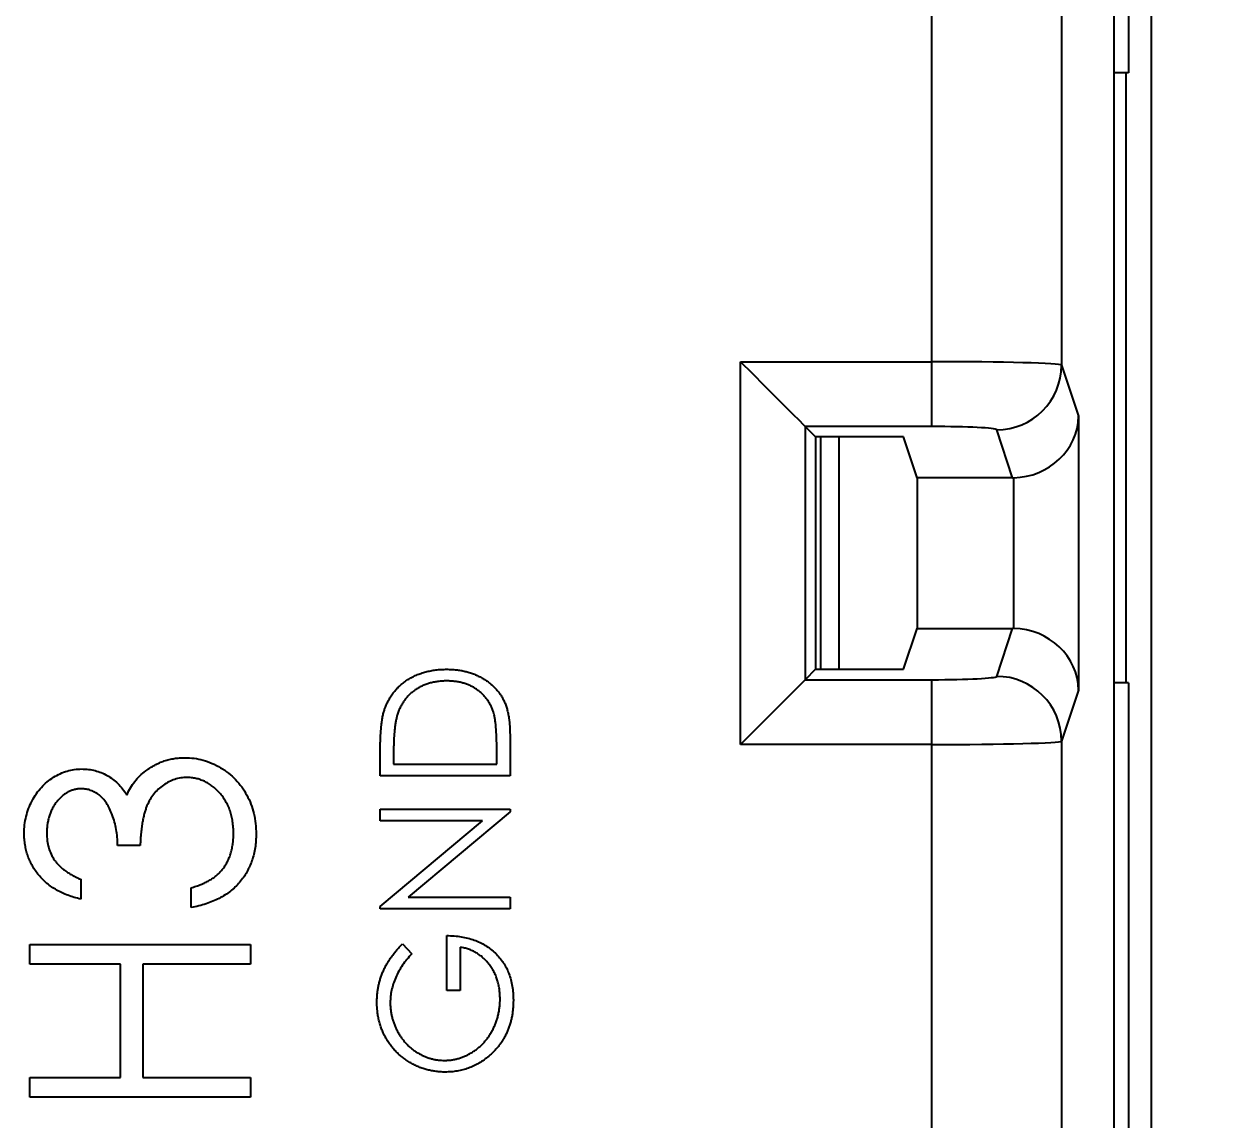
# Model space of a CAD drawing. Extents: x -197 to 433, y -280 to 31.
# Drawn here: x 68.93 to 78.25, y -60.36 to -51.92 of the extents above; entities that cross this region are included whole.
import ezdxf

# ---------------------------------------------------------------- set-up
doc = ezdxf.new("R2010")
doc.units = 0
doc.header["$LTSCALE"] = 4
doc.header["$PDMODE"] = 2
doc.header["$PDSIZE"] = 3
doc.layers.get('0').update_dxf_attribs({"linetype": 'CONTINUOUS'})
doc.layers.get('DEFPOINTS').update_dxf_attribs({"linetype": 'CONTINUOUS'})
doc.styles.add('DIMENSION', font='arial.ttf')
doc.styles.get("Standard").update_dxf_attribs({"font": 'romans.shx', "bigfont": 'cadsg.shx'})
doc.dimstyles.new('STANDARD$0', dxfattribs={"dimtxt": 2, "dimasz": 1.8, "dimexe": 1, "dimexo": 1, "dimgap": 1, "dimtad": 1, "dimzin": 13, "dimdsep": 46, "dimtxsty": 'Standard', "dimcen": 0.09, "dimadec": 0, "dimazin": 0, "dimtp": 0.3, "dimtfac": 1, "dimtix": 1, "dimtmove": 2, "dimatfit": 3, "dimfxl": 1, "dimtolj": 1, "dimtzin": 13, "dimarcsym": 0})

# ---------------------------------------------------------------- blocks, each defined once
blk = doc.blocks.new('*D538')
at = {"color": 2, "lineweight": -2, "transparency": 16777216}
for p, q in [((77.8941, -0.2448), (89.5737, -0.2448)), ((88.3737, -86.7475), (88.3737, -4.2448)), ((77.8941, -90.7475), (89.5737, -90.7475))]:
    blk.add_line(p, q, dxfattribs=at)
at = {"color": 2, "transparency": 16777216}
for points in [[(87.7071, -4.2448), (89.0404, -4.2448), (88.3737, -0.2448)], [(87.7071, -86.7475), (89.0404, -86.7475), (88.3737, -90.7475)]]:
    blk.add_solid(points, dxfattribs=at)
at = {"layer": 'DEFPOINTS', "color": 0, "transparency": 16777216}
for p in [(76.6941, -0.2448), (88.3737, -0.2448), (76.6941, -90.7475)]:
    blk.add_point(p, dxfattribs=at)
at = {"color": 3, "transparency": 16777216, "insert": (85.1737, -45.4961), "char_height": 4, "attachment_point": 5, "rotation": 90, "style": 'DIMENSION'}
blk.add_mtext('\\A1;90.5', dxfattribs=at)
blk = doc.blocks.new('*D539')
at = {"color": 2, "lineweight": -2, "transparency": 16777216}
for p, q in [((73.6428, 8.7552), (98.5116, 8.7552)), ((97.3116, 4.7552), (97.3116, -95.7475)), ((73.6419, -99.7475), (98.5116, -99.7475))]:
    blk.add_line(p, q, dxfattribs=at)
at = {"color": 2, "transparency": 16777216}
for points in [[(96.6449, 4.7552), (97.9782, 4.7552), (97.3116, 8.7552)], [(96.6449, -95.7475), (97.9782, -95.7475), (97.3116, -99.7475)]]:
    blk.add_solid(points, dxfattribs=at)
at = {"layer": 'DEFPOINTS', "color": 0, "transparency": 16777216}
for p in [(72.4428, 8.7552), (72.4419, -99.7475), (97.3116, -99.7475)]:
    blk.add_point(p, dxfattribs=at)
at = {"color": 3, "transparency": 16777216, "insert": (94.1116, -45.4961), "char_height": 4, "attachment_point": 5, "rotation": 90, "style": 'DIMENSION'}
blk.add_mtext('\\A1;108.5', dxfattribs=at)

msp = doc.modelspace()

# ---------------------------------------------------------------- linework, layer by layer
for p, q in [((77.6172, -27.8961), (77.6172, -63.2961)), ((77.3291, -39.4961), (77.3291, -72.4961)), ((77.4426, -39.9961), (77.4426, -52.2961)), ((75.9275, -54.5217), (75.9275, -50.4706)), ((76.9274, -50.4449), (76.9274, -54.5474)), ((77.4426, -52.2961), (77.3291, -52.2961)), ((77.4251, -56.9961), (77.4251, -52.2961)), ((74.453, -54.5217), (75.9275, -54.5217)), ((74.453, -57.4706), (74.453, -54.5217)), ((75.9275, -55.021), (75.9275, -54.5217)), ((76.9274, -54.5474), (77.0584, -54.9409)), ((77.0584, -54.9409), (77.0584, -57.0514)), ((75.9275, -55.021), (74.9524, -55.021)), ((74.9524, -55.021), (74.9524, -56.9713)), ((75.0323, -55.101), (74.9524, -55.021)), ((75.7104, -55.101), (75.0323, -55.101)), ((75.0323, -55.101), (75.0323, -56.8913)), ((75.0718, -56.8913), (75.0718, -55.101)), ((75.2114, -55.101), (75.2114, -56.8913)), ((75.8152, -55.4154), (75.7104, -55.101)), ((76.5502, -55.4154), (76.4274, -55.0467)), ((76.5502, -55.4154), (75.8152, -55.4154)), ((75.8152, -55.4154), (75.8152, -56.5769)), ((76.5585, -56.5769), (76.5585, -55.4153)), ((75.7104, -56.8913), (75.8152, -56.5769)), ((75.8152, -56.5769), (76.5502, -56.5769)), ((76.4274, -56.9456), (76.5502, -56.5769)), ((75.0323, -56.8913), (74.9524, -56.9713)), ((75.0323, -56.8913), (75.7104, -56.8913)), ((74.9524, -56.9713), (75.9275, -56.9713)), ((75.9275, -57.4706), (75.9275, -56.9713)), ((77.0584, -57.0514), (76.9274, -57.4449)), ((77.4426, -56.9961), (77.3291, -56.9961)), ((77.4426, -56.9961), (77.4426, -71.9961)), ((72.6775, -57.4019), (72.6775, -57.7118)), ((76.9274, -57.4449), (76.9274, -61.5474)), ((71.6775, -57.7118), (71.6775, -57.5099)), ((71.7801, -57.5517), (71.7801, -57.622)), ((72.575, -57.622), (72.575, -57.5073)), ((75.9275, -57.4706), (74.453, -57.4706)), ((75.9275, -61.5217), (75.9275, -57.4706)), ((71.7801, -57.622), (72.575, -57.622)), ((72.6775, -57.7118), (71.6775, -57.7118)), ((71.6775, -57.9682), (72.6775, -57.9682)), ((71.6775, -58.0579), (71.6775, -57.9682)), ((72.6775, -57.9886), (71.8923, -58.6477)), ((72.6775, -57.9682), (72.6775, -57.9886)), ((72.4646, -58.0579), (71.6775, -58.0579)), ((71.6775, -58.7186), (72.4646, -58.0579)), ((69.8275, -58.2477), (69.6532, -58.2477)), ((69.3698, -58.5092), (69.3698, -58.6618)), ((70.2198, -58.7272), (70.2198, -58.5746)), ((71.8923, -58.6477), (72.6775, -58.6477)), ((72.6775, -58.6477), (72.6775, -58.7374)), ((71.6775, -58.7374), (71.6775, -58.7186)), ((72.6775, -58.7374), (71.6775, -58.7374)), ((72.1903, -59.3656), (72.1903, -58.9426)), ((68.9775, -59.0105), (70.6775, -59.0105)), ((68.9775, -59.1631), (68.9775, -59.0105)), ((70.6775, -59.0105), (70.6775, -59.1631)), ((71.8482, -59.0067), (71.9211, -59.0836)), ((72.2929, -59.0323), (72.2929, -59.3656)), ((69.675, -59.1631), (68.9775, -59.1631)), ((69.675, -60.0349), (69.675, -59.1631)), ((69.8493, -59.1631), (69.8493, -60.0349)), ((70.6775, -59.1631), (69.8493, -59.1631)), ((72.2929, -59.3656), (72.1903, -59.3656)), ((68.9775, -60.0349), (69.675, -60.0349)), ((68.9775, -60.1874), (68.9775, -60.0349)), ((69.8493, -60.0349), (70.6775, -60.0349)), ((70.6775, -60.0349), (70.6775, -60.1874)), ((70.6775, -60.1874), (68.9775, -60.1874))]:
    msp.add_line(p, q)
at = {"flags": 128}
for points in [[(74.9524, -55.021), (74.9385, -55.0071), (74.9071, -54.9757), (74.8595, -54.9281), (74.7972, -54.8658), (74.7226, -54.7912), (74.6383, -54.7069), (74.5474, -54.616), (74.453, -54.5217)], [(74.9524, -56.9713), (74.9385, -56.9852), (74.9071, -57.0166), (74.8595, -57.0642), (74.7972, -57.1264), (74.7226, -57.2011), (74.6383, -57.2853), (74.5474, -57.3763), (74.453, -57.4706)]]:
    msp.add_lwpolyline(points, dxfattribs=at)
for centre, start, end in [((76.4272, -54.5466), 270.02635, 359.9037), ((76.4272, -57.4457), 0.0963, 89.97365)]:
    msp.add_arc(centre, 0.5002, start, end)
for centre, major_axis, ratio, start_param, end_param in [((75.9275, -54.5479), (1, 0), 0.026204, 0.017453, 1.570796), ((76.5585, -54.9409), (0.4942, 0.0801), 0.946286, 4.560134, 6.113477), ((75.9275, -55.0472), (0.5, 0), 0.052408, 0.017453, 1.570796), ((76.5498, -54.9147), (0.1582, -0.4751), 0.998478, 5.962135, 5.978675), ((76.5498, -57.0776), (-0.1582, -0.4751), 0.998478, 3.446103, 3.462643), ((76.5585, -57.0514), (0.4942, -0.0801), 0.946286, 0.169709, 1.723052), ((75.9275, -56.9451), (0.5, 0), 0.052408, 4.712389, 6.265732), ((75.9275, -57.4444), (1, 0), 0.026204, 4.712389, 6.265732)]:
    msp.add_ellipse(centre, major_axis=major_axis, ratio=ratio, start_param=start_param, end_param=end_param)
for points, knots in [([(71.7136, -57.1926), (71.718, -57.181), (71.7267, -57.1581), (71.7432, -57.1255), (71.7618, -57.0949), (71.7826, -57.066), (71.8063, -57.0394), (71.8317, -57.0143), (71.86, -56.9916), (71.8901, -56.9705), (71.9223, -56.952), (71.9561, -56.9357), (71.9914, -56.9217), (72.0283, -56.9109), (72.0666, -56.9019), (72.1065, -56.8959), (72.1479, -56.8919), (72.1759, -56.8915), (72.1901, -56.8913)], [0, 0, 0, 0, 0.061542, 0.121689, 0.181146, 0.239864, 0.298688, 0.357631, 0.417586, 0.478661, 0.540404, 0.602339, 0.665116, 0.728572, 0.79366, 0.860541, 0.929239, 1, 1, 1, 1]), ([(72.1901, -56.8913), (72.2025, -56.8915), (72.2269, -56.8918), (72.2628, -56.895), (72.2976, -56.8996), (72.3312, -56.9068), (72.3638, -56.9155), (72.3953, -56.9263), (72.4256, -56.9392), (72.4546, -56.954), (72.4821, -56.9703), (72.5078, -56.9881), (72.532, -57.0065), (72.5538, -57.0268), (72.5743, -57.0477), (72.5924, -57.0703), (72.6089, -57.0938), (72.6238, -57.1187), (72.6367, -57.1456), (72.6477, -57.1748), (72.6568, -57.2065), (72.6644, -57.2407), (72.6704, -57.2774), (72.6744, -57.3167), (72.6772, -57.3585), (72.6774, -57.3871), (72.6775, -57.4019)], [0, 0, 0, 0, 0.046076, 0.090797, 0.134281, 0.177005, 0.218799, 0.260135, 0.300966, 0.341496, 0.381461, 0.420134, 0.457932, 0.494759, 0.531032, 0.56696, 0.602531, 0.638141, 0.674888, 0.713498, 0.754468, 0.797837, 0.844006, 0.893083, 0.944969, 1, 1, 1, 1]), ([(72.1899, -56.981), (72.1782, -56.9812), (72.1553, -56.9815), (72.1216, -56.9851), (72.0891, -56.9904), (72.058, -56.998), (72.0282, -57.0078), (71.9995, -57.0196), (71.9723, -57.0339), (71.9464, -57.0501), (71.9221, -57.0683), (71.8999, -57.0884), (71.8795, -57.1102), (71.861, -57.1336), (71.8448, -57.1589), (71.8303, -57.1857), (71.818, -57.2144), (71.8115, -57.2343), (71.8081, -57.2444)], [0, 0, 0, 0, 0.070142, 0.137795, 0.2032, 0.267139, 0.329981, 0.391589, 0.453055, 0.514083, 0.574741, 0.634599, 0.693842, 0.753474, 0.81315, 0.874096, 0.936015, 1, 1, 1, 1]), ([(72.5495, -57.2214), (72.5463, -57.2123), (72.54, -57.1942), (72.5284, -57.1683), (72.5146, -57.1441), (72.4993, -57.1212), (72.4821, -57.0997), (72.463, -57.0799), (72.4422, -57.0615), (72.4196, -57.0447), (72.3954, -57.0298), (72.3699, -57.0167), (72.3431, -57.0056), (72.315, -56.9966), (72.2855, -56.9896), (72.2548, -56.9847), (72.2228, -56.9816), (72.201, -56.9812), (72.1899, -56.981)], [0, 0, 0, 0, 0.0624039, 0.1233174, 0.1830936, 0.2417421, 0.3008631, 0.3599543, 0.4191458, 0.4797846, 0.5410941, 0.6025365, 0.66452, 0.7278518, 0.7929299, 0.8596961, 0.9284765, 1, 1, 1, 1]), ([(71.6775, -57.5099), (71.6776, -57.4923), (71.6779, -57.4584), (71.6794, -57.4093), (71.6822, -57.364), (71.6862, -57.3225), (71.6911, -57.2846), (71.6972, -57.2505), (71.7045, -57.2201), (71.7107, -57.2014), (71.7136, -57.1926)], [0, 0, 0, 0, 0.16429, 0.317407, 0.458845, 0.588746, 0.707831, 0.81577, 0.91288, 1, 1, 1, 1]), ([(71.8081, -57.2444), (71.8058, -57.2528), (71.8009, -57.2707), (71.7955, -57.2998), (71.7908, -57.3325), (71.7867, -57.369), (71.7839, -57.4093), (71.7817, -57.4534), (71.7802, -57.5013), (71.7801, -57.5345), (71.7801, -57.5517)], [0, 0, 0, 0, 0.084319, 0.179285, 0.286583, 0.405111, 0.535593, 0.67819, 0.832976, 1, 1, 1, 1]), ([(72.575, -57.5073), (72.5749, -57.4908), (72.5748, -57.459), (72.5736, -57.4134), (72.5716, -57.3718), (72.5689, -57.334), (72.5652, -57.3002), (72.5612, -57.2703), (72.5562, -57.2444), (72.5516, -57.2287), (72.5495, -57.2214)], [0, 0, 0, 0, 0.171901, 0.330628, 0.475549, 0.606746, 0.725024, 0.829742, 0.921323, 1, 1, 1, 1]), ([(69.8704, -57.6735), (69.8816, -57.6653), (69.9038, -57.6491), (69.9396, -57.6291), (69.9756, -57.6108), (70.0133, -57.5973), (70.0515, -57.5857), (70.091, -57.578), (70.1314, -57.5731), (70.1587, -57.5724), (70.1725, -57.572)], [0, 0, 0, 0, 0.128146, 0.254193, 0.378141, 0.501381, 0.623957, 0.747076, 0.872865, 1, 1, 1, 1]), ([(70.1725, -57.572), (70.1963, -57.5729), (70.2438, -57.5747), (70.314, -57.5902), (70.3825, -57.6144), (70.4483, -57.6481), (70.5097, -57.6899), (70.5644, -57.7399), (70.6117, -57.7968), (70.6511, -57.8604), (70.6827, -57.9292), (70.7046, -58.0028), (70.7188, -58.0802), (70.7203, -58.1332), (70.7211, -58.1602)], [0, 0, 0, 0, 0.079642, 0.158909, 0.2396, 0.322409, 0.405828, 0.487644, 0.56972, 0.653065, 0.737457, 0.822492, 0.909755, 1, 1, 1, 1]), ([(68.9339, -58.1557), (68.9346, -58.1336), (68.9359, -58.0897), (68.948, -58.0252), (68.9672, -57.963), (68.9936, -57.9038), (69.0263, -57.8488), (69.0651, -57.7999), (69.1094, -57.7577), (69.1583, -57.7223), (69.2106, -57.6945), (69.2644, -57.6741), (69.3197, -57.6616), (69.3569, -57.66), (69.3756, -57.6592)], [0, 0, 0, 0, 0.090254, 0.17854, 0.266093, 0.354631, 0.441886, 0.525747, 0.608114, 0.690197, 0.770821, 0.848326, 0.924012, 1, 1, 1, 1]), ([(69.3756, -57.6592), (69.3936, -57.6598), (69.4288, -57.6609), (69.4801, -57.6703), (69.5285, -57.6861), (69.5742, -57.708), (69.6168, -57.7363), (69.6564, -57.7706), (69.6933, -57.8112), (69.7145, -57.8419), (69.7254, -57.8578)], [0, 0, 0, 0, 0.1280675, 0.2506083, 0.3706302, 0.4900722, 0.6103748, 0.7343131, 0.8632165, 1, 1, 1, 1]), ([(69.7254, -57.8578), (69.7341, -57.8397), (69.7514, -57.8039), (69.7853, -57.755), (69.8245, -57.7107), (69.8551, -57.686), (69.8704, -57.6735)], [0, 0, 0, 0, 0.25388, 0.503009, 0.750291, 1, 1, 1, 1]), ([(70.1871, -57.7246), (70.1713, -57.7254), (70.1397, -57.7268), (70.0932, -57.7382), (70.0484, -57.7568), (70.0061, -57.7829), (69.9668, -57.8146), (69.9319, -57.8516), (69.9029, -57.8941), (69.8829, -57.9335), (69.8695, -57.9685), (69.8602, -57.9983), (69.8527, -58.0318), (69.8455, -58.0684), (69.8394, -58.1084), (69.8343, -58.1518), (69.8303, -58.1986), (69.8285, -58.231), (69.8275, -58.2477)], [0, 0, 0, 0, 0.066905, 0.133477, 0.201023, 0.271218, 0.342859, 0.413811, 0.485552, 0.5598, 0.5999, 0.643609, 0.691911, 0.744703, 0.801504, 0.862866, 0.929333, 1, 1, 1, 1]), ([(70.5468, -58.1574), (70.5465, -58.1415), (70.5459, -58.1104), (70.5405, -58.065), (70.5327, -58.0218), (70.5205, -57.9813), (70.5058, -57.9428), (70.4866, -57.9073), (70.4649, -57.8736), (70.4397, -57.8429), (70.4125, -57.8152), (70.3836, -57.7912), (70.3539, -57.7705), (70.3228, -57.7538), (70.2905, -57.7406), (70.257, -57.7316), (70.2224, -57.7254), (70.199, -57.7249), (70.1871, -57.7246)], [0, 0, 0, 0, 0.076062, 0.148732, 0.218375, 0.285723, 0.351058, 0.414935, 0.478486, 0.542169, 0.60475, 0.664119, 0.7215, 0.777616, 0.832666, 0.887858, 0.943468, 1, 1, 1, 1]), ([(69.3749, -57.8118), (69.3661, -57.812), (69.3484, -57.8124), (69.3226, -57.8174), (69.2976, -57.825), (69.2735, -57.8355), (69.2504, -57.8494), (69.2283, -57.8662), (69.2069, -57.8857), (69.1872, -57.9085), (69.1685, -57.9333), (69.1524, -57.9602), (69.1388, -57.9885), (69.1275, -58.0185), (69.119, -58.0501), (69.1129, -58.0832), (69.1091, -58.118), (69.1086, -58.1417), (69.1083, -58.1537)], [0, 0, 0, 0, 0.05527, 0.109957, 0.163234, 0.218058, 0.273278, 0.330881, 0.39048, 0.453656, 0.518903, 0.583346, 0.648547, 0.715055, 0.782521, 0.852335, 0.924935, 1, 1, 1, 1]), ([(69.6532, -58.2477), (69.6528, -58.2267), (69.6521, -58.1855), (69.6437, -58.1253), (69.6319, -58.0677), (69.6142, -58.0139), (69.593, -57.9651), (69.5691, -57.9225), (69.5421, -57.8872), (69.5122, -57.859), (69.4797, -57.8383), (69.4463, -57.8227), (69.4111, -57.8136), (69.387, -57.8124), (69.3749, -57.8118)], [0, 0, 0, 0, 0.110142, 0.215742, 0.317961, 0.418052, 0.511563, 0.596573, 0.673329, 0.744049, 0.810717, 0.874085, 0.93671, 1, 1, 1, 1]), ([(69.3698, -58.6618), (69.3527, -58.6577), (69.3193, -58.6496), (69.2715, -58.6327), (69.2262, -58.6144), (69.1844, -58.5923), (69.1452, -58.5683), (69.1094, -58.5407), (69.0762, -58.5109), (69.0467, -58.478), (69.02, -58.4434), (68.9972, -58.4068), (68.9776, -58.3688), (68.9615, -58.3292), (68.9493, -58.2879), (68.9405, -58.2451), (68.9348, -58.201), (68.9342, -58.171), (68.9339, -58.1557)], [0, 0, 0, 0, 0.072625, 0.141977, 0.208985, 0.273957, 0.336889, 0.398745, 0.460116, 0.520825, 0.580994, 0.640152, 0.698622, 0.757271, 0.816427, 0.876254, 0.937165, 1, 1, 1, 1]), ([(69.1083, -58.1537), (69.109, -58.1731), (69.1103, -58.2109), (69.1219, -58.2654), (69.1402, -58.316), (69.1624, -58.3545), (69.1842, -58.383), (69.2029, -58.4038), (69.2242, -58.4238), (69.2485, -58.4423), (69.2751, -58.4604), (69.3041, -58.4779), (69.3359, -58.4942), (69.3583, -58.5041), (69.3698, -58.5092)], [0, 0, 0, 0, 0.122728, 0.239717, 0.351862, 0.463202, 0.520261, 0.579432, 0.640596, 0.705298, 0.773236, 0.844649, 0.920046, 1, 1, 1, 1]), ([(70.7211, -58.1602), (70.7207, -58.1783), (70.7199, -58.2141), (70.7142, -58.2667), (70.7038, -58.3169), (70.6899, -58.3647), (70.6722, -58.4103), (70.6502, -58.4535), (70.6243, -58.4945), (70.5942, -58.5329), (70.5606, -58.5689), (70.5228, -58.6013), (70.4815, -58.6308), (70.4362, -58.6565), (70.3876, -58.6796), (70.3351, -58.6986), (70.279, -58.7154), (70.2399, -58.7232), (70.2198, -58.7272)], [0, 0, 0, 0, 0.065541, 0.128963, 0.190377, 0.250092, 0.308548, 0.366398, 0.424542, 0.48317, 0.542243, 0.601739, 0.662506, 0.724856, 0.789128, 0.856346, 0.926295, 1, 1, 1, 1]), ([(70.4548, -58.4415), (70.4621, -58.4319), (70.4768, -58.4129), (70.4955, -58.382), (70.5117, -58.3494), (70.5241, -58.3145), (70.5346, -58.2781), (70.5414, -58.2395), (70.5461, -58.1991), (70.5465, -58.1715), (70.5468, -58.1574)], [0, 0, 0, 0, 0.118271, 0.236178, 0.355663, 0.475904, 0.600127, 0.728608, 0.861313, 1, 1, 1, 1]), ([(70.2198, -58.5746), (70.2329, -58.5706), (70.2584, -58.5629), (70.295, -58.5497), (70.3286, -58.5348), (70.3594, -58.5187), (70.3877, -58.5018), (70.4127, -58.4829), (70.4356, -58.4634), (70.4485, -58.4487), (70.4548, -58.4415)], [0, 0, 0, 0, 0.14977, 0.291316, 0.425966, 0.55216, 0.671527, 0.786122, 0.895325, 1, 1, 1, 1]), ([(72.1903, -58.9426), (72.2095, -58.943), (72.2469, -58.944), (72.3014, -58.9507), (72.353, -58.9615), (72.4015, -58.9763), (72.4471, -58.9954), (72.4896, -59.0186), (72.5288, -59.0464), (72.5651, -59.0777), (72.5975, -59.1128), (72.626, -59.1508), (72.6499, -59.1917), (72.6694, -59.2355), (72.6847, -59.2821), (72.6954, -59.3316), (72.7019, -59.3838), (72.7027, -59.4196), (72.7032, -59.438)], [0, 0, 0, 0, 0.071272, 0.139493, 0.204635, 0.267406, 0.328446, 0.388397, 0.447734, 0.507392, 0.566768, 0.625478, 0.684067, 0.743248, 0.804033, 0.866499, 0.931723, 1, 1, 1, 1]), ([(71.6519, -59.456), (71.652, -59.4456), (71.6524, -59.4251), (71.6547, -59.3945), (71.6582, -59.3645), (71.6632, -59.3349), (71.6698, -59.3058), (71.6779, -59.277), (71.6872, -59.2487), (71.6984, -59.221), (71.711, -59.1935), (71.7253, -59.1662), (71.7413, -59.1391), (71.7593, -59.1122), (71.7788, -59.0854), (71.8004, -59.059), (71.8234, -59.0324), (71.8398, -59.0153), (71.8482, -59.0067)], [0, 0, 0, 0, 0.061617, 0.12218, 0.182217, 0.241473, 0.300957, 0.359966, 0.41903, 0.478066, 0.537991, 0.598959, 0.66132, 0.725246, 0.791219, 0.858745, 0.928317, 1, 1, 1, 1]), ([(72.6006, -59.4301), (72.6003, -59.4172), (72.5998, -59.3917), (72.5957, -59.3543), (72.5892, -59.3183), (72.5797, -59.284), (72.5676, -59.2512), (72.553, -59.2198), (72.5354, -59.19), (72.5156, -59.1619), (72.4934, -59.136), (72.4695, -59.1126), (72.4441, -59.0921), (72.4168, -59.0745), (72.3883, -59.0594), (72.3579, -59.0474), (72.3261, -59.038), (72.304, -59.0342), (72.2929, -59.0323)], [0, 0, 0, 0, 0.070632, 0.138698, 0.204924, 0.269449, 0.332647, 0.395314, 0.457778, 0.520673, 0.58287, 0.643335, 0.702602, 0.760732, 0.819484, 0.878265, 0.938489, 1, 1, 1, 1]), ([(71.9211, -59.0836), (71.908, -59.0976), (71.8823, -59.1252), (71.8484, -59.1699), (71.8199, -59.2168), (71.7963, -59.2652), (71.7777, -59.3142), (71.7645, -59.363), (71.7559, -59.4112), (71.7549, -59.4432), (71.7544, -59.459)], [0, 0, 0, 0, 0.1365057, 0.2690316, 0.3989196, 0.527082, 0.6522723, 0.7721365, 0.8874883, 1, 1, 1, 1]), ([(72.1771, -59.9938), (72.1654, -59.9937), (72.142, -59.9934), (72.1073, -59.9897), (72.0732, -59.9844), (72.0397, -59.9768), (72.007, -59.9667), (71.9747, -59.9547), (71.9431, -59.9405), (71.9123, -59.924), (71.8825, -59.906), (71.8545, -59.8858), (71.8279, -59.8644), (71.8031, -59.8411), (71.78, -59.8162), (71.7585, -59.7897), (71.7386, -59.7616), (71.7206, -59.7319), (71.7045, -59.701), (71.6903, -59.669), (71.6786, -59.6359), (71.6686, -59.6019), (71.6613, -59.5667), (71.656, -59.5308), (71.6523, -59.4937), (71.652, -59.4687), (71.6519, -59.456)], [0, 0, 0, 0, 0.042042, 0.08355, 0.124652, 0.165314, 0.206254, 0.247057, 0.288418, 0.330078, 0.371767, 0.412848, 0.453422, 0.493967, 0.534349, 0.574922, 0.615865, 0.657226, 0.698986, 0.740469, 0.78231, 0.824555, 0.867032, 0.910493, 0.954616, 1, 1, 1, 1]), ([(71.7544, -59.459), (71.7546, -59.4687), (71.7548, -59.488), (71.7578, -59.5168), (71.7622, -59.5452), (71.7684, -59.5733), (71.7764, -59.601), (71.7862, -59.6284), (71.7979, -59.6554), (71.8113, -59.6818), (71.8259, -59.7076), (71.8422, -59.7318), (71.8597, -59.7546), (71.8786, -59.7758), (71.8986, -59.7957), (71.92, -59.8141), (71.9426, -59.8309), (71.9664, -59.846), (71.9909, -59.8596), (72.0159, -59.8715), (72.0413, -59.8815), (72.067, -59.8897), (72.093, -59.8962), (72.1194, -59.9008), (72.1462, -59.9034), (72.1641, -59.9039), (72.1731, -59.9041)], [0, 0, 0, 0, 0.042848, 0.085584, 0.127738, 0.170094, 0.212536, 0.255515, 0.298646, 0.342636, 0.386565, 0.429577, 0.471703, 0.513552, 0.555118, 0.596385, 0.637976, 0.679684, 0.7212, 0.761763, 0.80208, 0.841782, 0.881042, 0.920621, 0.960095, 1, 1, 1, 1]), ([(72.1731, -59.9041), (72.1823, -59.9039), (72.2007, -59.9034), (72.2282, -59.9007), (72.2553, -59.8955), (72.2821, -59.889), (72.3085, -59.8801), (72.3347, -59.8695), (72.3603, -59.8568), (72.3854, -59.8422), (72.4099, -59.8261), (72.4329, -59.8082), (72.4548, -59.7891), (72.4751, -59.7681), (72.4944, -59.7461), (72.512, -59.7222), (72.5284, -59.697), (72.5434, -59.6704), (72.5568, -59.6428), (72.5687, -59.6144), (72.5785, -59.5853), (72.5865, -59.5555), (72.593, -59.5251), (72.5972, -59.4939), (72.6003, -59.4623), (72.6005, -59.4409), (72.6006, -59.4301)], [0, 0, 0, 0, 0.038993, 0.07788, 0.116649, 0.155344, 0.194634, 0.234276, 0.274561, 0.315681, 0.357032, 0.398094, 0.439109, 0.479843, 0.521283, 0.562849, 0.6053, 0.648415, 0.691733, 0.735154, 0.778373, 0.821664, 0.865526, 0.909733, 0.954523, 1, 1, 1, 1]), ([(72.7032, -59.438), (72.703, -59.4492), (72.7027, -59.4715), (72.7004, -59.5044), (72.6969, -59.5364), (72.6916, -59.5674), (72.6851, -59.5977), (72.6768, -59.627), (72.6672, -59.6555), (72.6562, -59.6832), (72.6436, -59.7098), (72.6295, -59.7356), (72.614, -59.7605), (72.597, -59.7845), (72.5785, -59.8076), (72.5585, -59.8298), (72.537, -59.8512), (72.5217, -59.8645), (72.5141, -59.8712)], [0, 0, 0, 0, 0.069237, 0.136557, 0.202094, 0.266464, 0.329769, 0.391879, 0.453271, 0.514115, 0.57439, 0.634142, 0.693923, 0.754152, 0.81447, 0.875661, 0.937348, 1, 1, 1, 1]), ([(72.5141, -59.8712), (72.5019, -59.881), (72.4777, -59.9004), (72.4389, -59.9253), (72.3988, -59.9466), (72.3572, -59.9638), (72.3142, -59.9773), (72.2698, -59.987), (72.2239, -59.9926), (72.1928, -59.9934), (72.1771, -59.9938)], [0, 0, 0, 0, 0.127896, 0.253668, 0.376738, 0.499344, 0.621999, 0.745699, 0.871345, 1, 1, 1, 1])]:
    msp.add_open_spline(points, degree=3, knots=knots)

# ---------------------------------------------------------------- dimensions: what is measured, and where the dimension line sits
for base, p1, p2, picture, middle in [((97.3116, -99.7475), (72.4428, 8.7552), (72.4419, -99.7475), '*D539', (94.1116, -45.4961)), ((88.3737, -0.2448), (76.6941, -90.7475), (76.6941, -0.2448), '*D538', (85.1737, -45.4961))]:
    dim = msp.add_linear_dim(base=base, p1=p1, p2=p2, angle=90, dimstyle='STANDARD$0', override={"dimtxt": 4, "dimasz": 4, "dimexe": 1.2, "dimexo": 1.2, "dimgap": 1.2, "dimzin": 8, "dimtxsty": 'DIMENSION', "dimcen": 0, "dimclrd": 2, "dimclre": 2, "dimclrt": 3, "dimatfit": 0, "dimtzin": 8})
    dim.commit()
    dim.dimension.update_dxf_attribs({"geometry": picture, "text_midpoint": middle})

doc.saveas('drawing.dxf')
